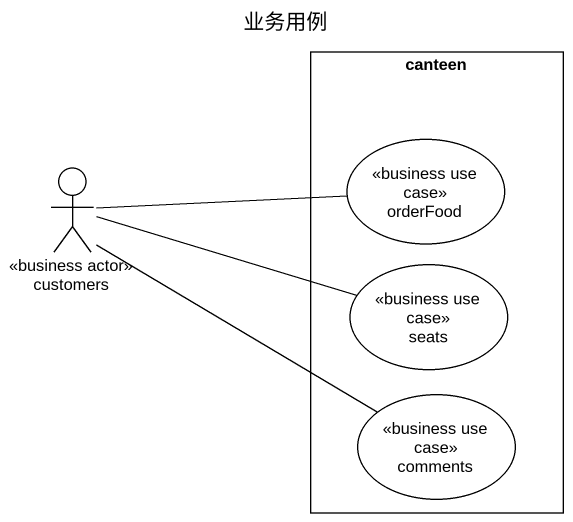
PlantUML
@startuml
title 业务用例
rectangle canteen {
  usecase orderFood <<business use case>>
  usecase seats <<business use case>>
  usecase comments <<business use case>>
}
actor customers <<business actor>>
customers -right- orderFood
customers -right- seats
customers -right- comments
@enduml
